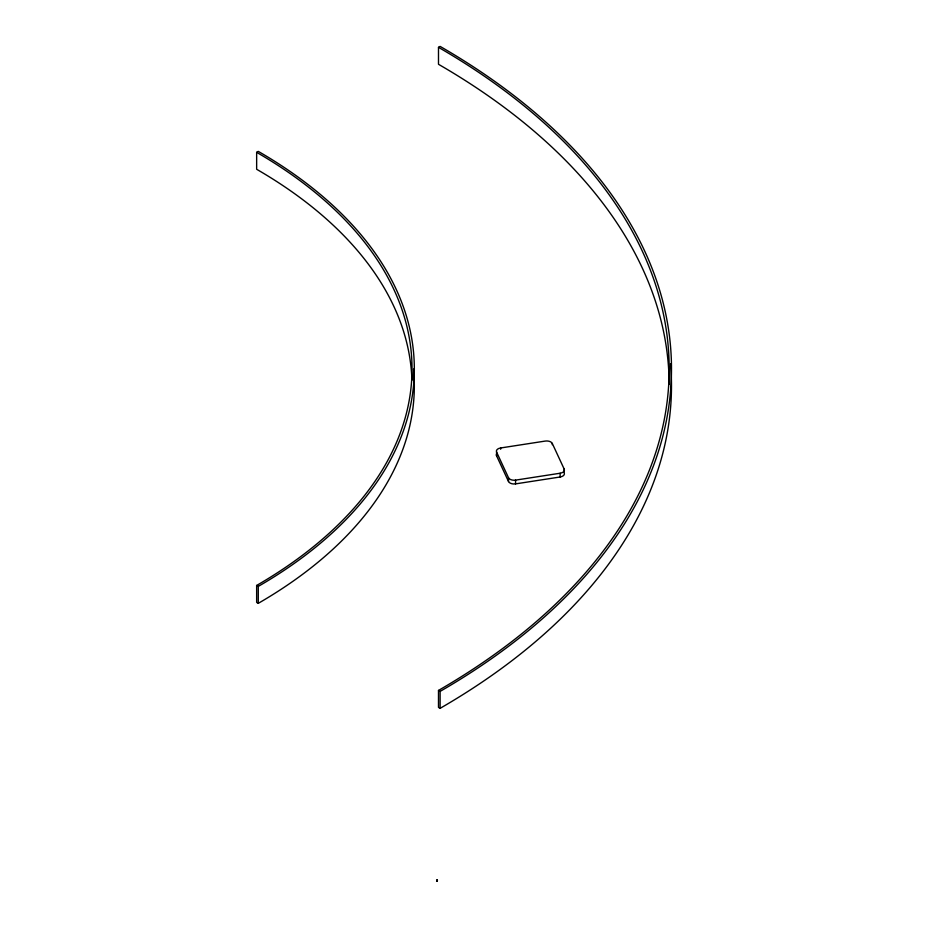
<?xml version="1.0" encoding="UTF-8"?>
<svg xmlns="http://www.w3.org/2000/svg" width="928" height="928" viewBox="0 0 928 928"><rect width="100%" height="100%" fill="white"/><g stroke="black" fill="none" stroke-linecap="round" stroke-linejoin="round"><path stroke-width="1.39" d="M437.308 880.695L436.984 879.941A1.357 0.789 0 0 1 436.96 881.055L437.355 880.324L436.937 881.229A1.322 0.766 0 0 0 436.937 880.08L436.81 880.672M436.786 880.904L436.578 881.124M436.868 880.289L436.636 880.475M256.65 152.331L258.274 151.38A532.776 307.597 0 0 1 258.274 586.392L258.274 603.339L256.65 602.4L256.65 585.452A530.468 306.263 0 0 0 256.65 152.331L256.65 169.279A530.468 306.263 0 0 1 411.928 380.248M438.492 47.34L440.116 46.4A789.937 456.066 0 0 1 440.116 691.383L440.116 708.331L438.492 707.391L438.492 690.432A787.64 454.743 0 0 0 438.492 47.34L438.492 64.287A787.64 454.743 0 0 1 669.181 384.459M500.656 447.969L545.212 441.078A5.765 3.329 0 0 1 552.276 443.422L564.212 469.15L564.212 472.92A5.765 3.329 0 0 1 560.129 476.992L515.574 483.882A5.765 3.329 0 0 1 508.521 481.528L496.573 455.81L496.573 452.04A5.765 3.329 0 0 1 500.656 447.969L500.656 449.222M496.573 452.04L508.521 477.769A5.765 3.329 0 0 0 515.574 480.124L560.129 473.234A5.765 3.329 0 0 0 564.212 469.15M256.65 585.452L258.274 586.392M438.492 690.432L440.116 691.383M560.129 473.234L560.129 476.992M552.276 443.422L552.276 444.686M515.574 480.124L515.574 483.882M508.521 477.769L508.521 481.528M670.55 363.637A789.937 456.066 0 0 1 440.116 708.331M413.528 368.996A532.776 307.597 0 0 1 258.274 603.339M496.573 455.81A5.765 3.329 0 0 1 496.863 453.618"/></g></svg>
